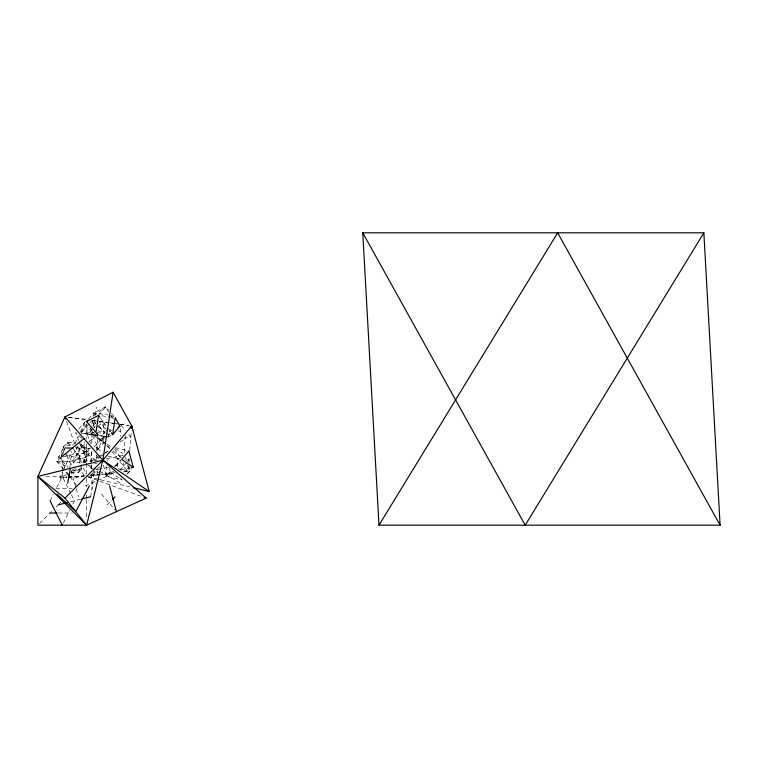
<?xml version="1.0" encoding="UTF-8"?>
<svg xmlns="http://www.w3.org/2000/svg" width="758" height="758" viewBox="0 0 758 758"><rect width="100%" height="100%" fill="white"/><g stroke="black" fill="none" stroke-linecap="round" stroke-linejoin="round"><path stroke-width="0.57" stroke-dasharray="3.79 2.84" d="M91.718 468.69L91.765 449.759M91.775 443.837L91.813 429.644M62.469 471.874L62.26 476.46L55.912 489.166M62.526 470.727L63.094 458.135M63.302 453.549L63.615 446.68L67.68 442.615L75.43 442.615M123.279 466.397L123.497 462.949M124.16 452.611L125.269 435.386M128.462 465.62L127.979 471.467L124.53 471.874M128.851 460.949L129.04 458.618M129.713 450.441L131.361 430.591M64.335 454.412L90.714 461.414L91.898 451.086M90.685 496.765L94.428 470.614M91.993 424.319L92.504 420.917M93.187 416.388L93.698 412.987L105.732 406.828L108.64 410.154M96.958 445.23L91.945 434.287L92.523 430.895M93.291 426.366L94.437 419.581M95.205 415.052L96.55 407.131M61.18 456.42L63.615 446.68L74.445 443.97M83.92 462.92L85.275 457.51L84.157 441.905M66.884 477.578L59.91 477.976L62.762 471.571M63.236 470.51L71.783 451.304M75.108 443.837L78.434 436.371M80.329 432.107L85.076 421.439M83.607 475.967L79.798 462.551L73.119 462.93L79.647 448.262L95.915 460.258L100.558 456.733M85.266 463.015L83.456 461.679L89.52 448.063L74.445 448.035M63.407 469.06L56.85 461.565L63.615 446.68L66.325 454.127M61.398 456.439L67.68 442.615L72.834 445.192M89.188 423.731L80.916 432.989L85.076 423.826M70.759 472.395L78.51 472.395L80.926 467.08M82.859 462.825L85.275 457.51L89.34 453.445L80.585 443.449M84.981 463.015L89.34 453.445L76.956 447.258M96.835 433.121L97.611 435.253L97.754 449.532L103.77 436.305L103.628 422.017L99.052 421.353M50.085 500.82L53.259 494.462M63.321 523.067L69.679 510.352M72.853 504.004L74.445 500.82L71.271 494.462M60.915 457.51L56.85 461.565L69.035 461.565L78.15 445.609M69.177 467.411L77.155 453.445L89.34 453.445M80.916 432.989L86.819 424.764M88.648 418.994L93.698 412.987L108.167 414.948M98.512 415.393L105.732 406.828L108.839 412.437M89.586 427.18L91.14 429.985L100.615 440.815L104.945 435.67M120.674 478.023L121.972 479.918L106.328 476.157L111.388 470.159M127.022 473.911L131.627 468.908M78.661 429.019L85.427 421.439M89.937 422.888L92.192 420.358L95.565 423.665M92.192 426.858L86.175 433.595L96.512 432.344M92.95 426.015L95.953 422.642M94.001 447.248L103.77 436.305L106.935 436.665M97.754 449.532L104.528 441.952M115.055 465.895L120.314 460.002M103.42 465.232L106.328 476.157L111.9 470.415M115.652 466.198L121.668 459.462M119.897 470.187L126.662 462.607M127.41 461.764L128.917 460.078L124.35 459.414M127.24 474.025L131.75 468.965M72.323 469.306L78.51 472.395L82.565 468.34L70.655 471.315M39.549 523.532L52.766 510.324M56.073 507.017L57.722 505.368M58.546 504.534L61.028 502.061M106.935 504.885L111.805 500.005M73.119 462.93L89.141 447.807M91.974 473.996L99.563 466.833M92.931 428.592L87.075 434.05L81.362 433.216M93.765 427.815L95.432 426.261M98.777 423.144L100.454 421.581M93.812 415.943L105.732 406.828M95.953 432.392L100.615 440.815L107.03 435.897M107.949 435.196L109.787 433.794M101.487 456.032L104.272 453.947M105.201 453.246L108.915 450.46M120.058 442.113L125.638 437.935M91.671 430.705L87.075 434.05L90.562 443.62M98.104 426.024L103.628 422.017L105.94 428.393M79.126 441.961L81.068 447.277L88.421 441.933M89.34 441.26L97.611 435.253L109.038 436.902L107.873 433.709M90.714 461.414L97.706 457.235M98.711 456.638L108.707 450.669M108.839 431.728L113.852 429.161M100.615 440.815L106.632 437.726M107.636 437.214L112.648 434.647M85.275 485.935L115.055 472.395M66.543 474.745L62.26 476.46L70.74 493.411M70.816 473.039L82.565 468.34M63.075 456.97L77.155 453.445L81.798 466.208M66.713 455.188L69.035 461.565L85.275 457.51L80.632 444.747M70.522 501.805L80.604 499.285M106.537 458.798L123.687 455.188M109.228 467.724L110.393 472.092L113.823 471.372M120.683 469.932L129.826 468.008M108.621 467.326L97.441 469.515L96.967 475.209L89.273 465.649M114.212 466.227L117.566 465.564M123.914 438.143L130.802 437.309L128.007 433.832M91.434 475.446L99.478 474.48L90.41 475.313M88.923 476.176L115.339 472.992M83.456 461.679L92.533 460.807M93.67 460.703L97.071 460.381M59.91 477.976L66.95 477.303M68.125 477.189L85.73 475.503M90.42 475.058L97.469 474.385M98.635 474.271L115.064 472.698M123.279 471.912L127.979 471.467L111.786 451.332M68.04 477.512L83.143 476.659M46.02 476.46L66.903 476.46M68.068 476.46L84.309 476.46M55.884 488.635L72.124 488.635M58.205 513.005L72.124 513.005M68.485 417.298L86.024 419.307M101.847 415.848L114.088 417.497M68.485 417.374L86.061 419.752M92.495 420.51L98.057 421.259M98.947 421.495L118.864 424.186M120.029 424.338L129.4 425.608M97.82 430.885L105.608 431.937M97.062 432.543L104.86 433.595M105.968 433.747L110.422 434.343M82.025 433.14L97.611 435.253M103.77 436.305L87.075 434.05L86.971 424.158M81.021 442.88L81.068 447.277L89.965 448.48M92.883 420.302L95.167 420.633M108.887 422.613L99.743 421.287L107.162 431.321M110.033 422.784L114.6 423.438M115.747 423.608L119.177 424.101M120.314 424.272L128.32 425.428M95.716 423.011L93.367 420.557L97.905 421.183M93.3 420.548L95.394 420.851M81.068 447.277L90.211 448.603M119.773 458.751L117.49 458.419L117.594 468.311M94.475 463.327L96.768 463.659M96.986 426.65L105.902 428.469M107.02 428.696L111.473 429.596M118.163 430.961L120.389 431.416M115.481 447.665L126.652 450.356M108.261 456.24L120.55 459.196M118.021 468.662L129.192 471.343L129.106 465.658M87.767 476.735L129.855 486.844M87.729 476.858L98.758 480.866M99.867 481.273L140.675 496.111M110.393 415.242L113.283 416.692M56.85 461.565L68.192 467.241M94.75 468.34L98.711 470.623M99.696 471.201L120.465 483.225M91.945 434.287L106.234 443.695M107.181 444.33L110.99 446.832M115.178 448.433L122.9 453.644M110.393 472.092L121.972 479.918M86.166 463.678L98.815 473.001M91.348 432.97L105.912 444.984M106.821 445.732L109.55 447.987M113.188 450.991L121.384 457.747M98.928 426.972L104.822 432.771M81.542 438.181L75.648 432.392L78.747 440.9M98.853 426.28L105.116 432.818M111.559 413.489L115.207 417.649M111.123 416.076L114.032 419.411M67.68 442.615L70.598 445.95M73.507 449.286L77.155 453.445M69.035 461.565L73.403 466.568M74.132 467.402L78.51 472.395M58.205 456.155L68.059 467.411M71.091 470.879L77.155 477.815M101.515 494.055L114.922 509.888M121.015 425.143L125.212 430.354M97.062 433.036L104.424 442.179M107.371 445.846L111.047 450.413M96.711 451.029L96.664 446.633L102.254 453.587M96.275 454.838L100.473 460.049M69.935 476.905L76.435 485.025M100.53 418.151L105.912 425.484M109.285 430.061L110.63 431.899M93.698 412.987L95.044 414.825M114.543 449.03L120.38 457.567M92.192 420.358L94.902 427.806M66.571 421.315L81.817 463.223M83.418 467.629L85.825 474.252M61.294 458.571L64.781 468.141M71.034 470.614L75.904 487.669M76.236 488.806L78.51 496.765M96.664 446.633L98.256 452.223M125.411 457.14L127.154 463.697M127.448 464.787L129.192 471.343M106.906 458.978L107.484 461.167M90.913 464.881L91.178 469.515M91.443 474.138L92.305 489.185M129.012 458.846L129.087 464.521M106.177 465.933L106.328 476.157M120.361 428.668L120.446 436.362M96.759 455.425L96.816 460.921M86.08 423.968L86.232 439.138M86.289 443.8L86.63 476.46M79.647 448.262L79.798 462.551M86.63 478.781L86.63 486.901M86.63 495.021L86.63 498.499M86.63 499.664L86.63 518.226"/><path stroke-width="1.14" d="M131.551 428.261L131.75 425.92L113.103 392.237L64.97 416.9L37.9 476.46L37.9 525.19L86.63 525.19L146.19 498.11L102.87 460.21L64.97 416.9L65.775 419.108M86.478 421.562L98.512 415.393L95.953 432.392L86.478 421.562L88.307 420.159M113.103 392.237L102.87 460.21L86.63 525.19L37.9 476.46L102.87 460.21L131.75 425.92L149.193 491.497L133.266 487.669M112.648 434.647L115.207 417.649L119.868 426.072L112.648 434.647L111.303 432.818M67.68 483.225L70.39 468.34M89.34 485.935L75.8 511.65L56.85 494.055M379 525.19L557.67 232.81L720.1 525.19L379 525.19L362.76 232.81L703.86 232.81L720.1 525.19M703.86 232.81L525.19 525.19L362.76 232.81M130.196 427.664L131.75 425.92M37.9 476.46L64.97 498.11L102.87 460.21L149.193 491.497M112.62 499.2L115.055 496.765M60.915 457.51L83.92 438.56M118.03 427.474L119.868 426.072M58.205 504.885L67.168 502.639M81.731 499.001L90.685 496.765M130.963 467.762L133.247 467.279L128.888 450.887L121.668 459.462L133.247 467.279M66.325 448.035L73.289 448.035M50.085 513.005L57.04 513.005M143.982 497.314L146.19 498.11M66.325 472.395L69.215 476.005M64.97 498.11L86.63 525.19M98.512 415.393L99.857 417.232M50.085 500.82L62.26 525.19M109.635 485.935L116.41 511.65"/></g></svg>
